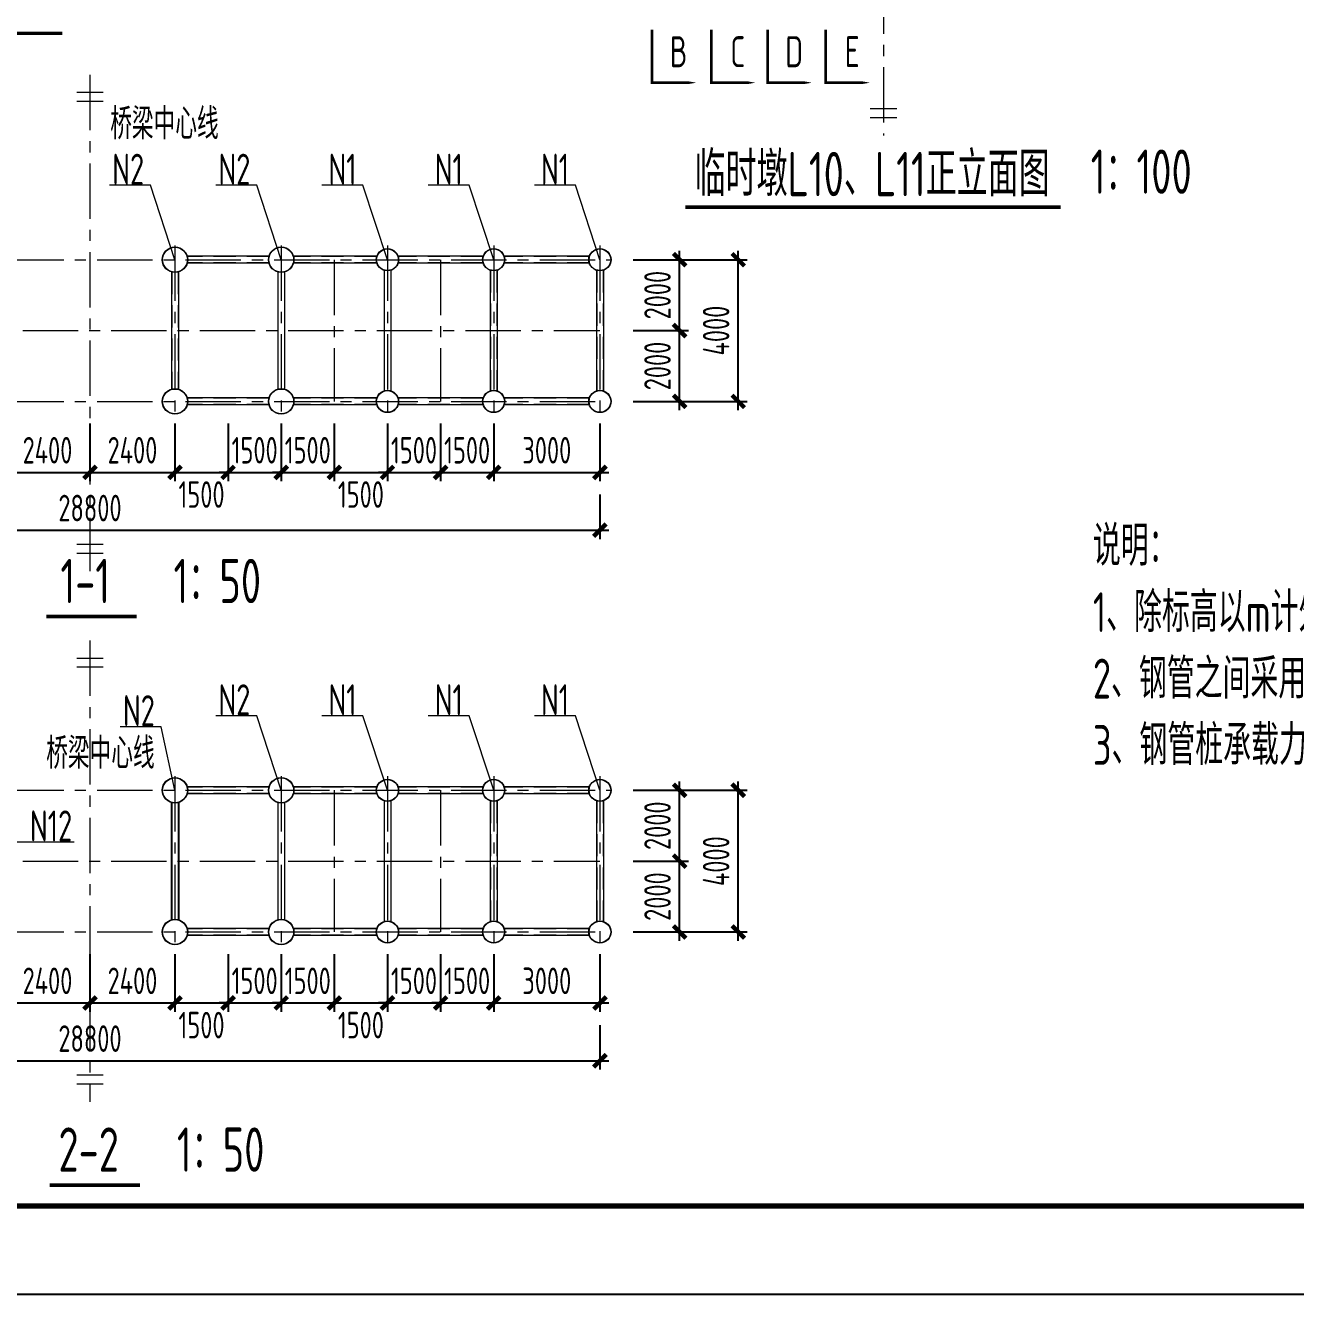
# Model space of a CAD drawing. Extents: x -2876908 to 633791, y -1383861 to 872234.
# Drawn here: x -794498 to -722762, y -1081386 to -1009729 of the extents above; entities that cross this region are included whole.
import ezdxf
from ezdxf.enums import TextEntityAlignment as Align

# ---------------------------------------------------------------- set-up
doc = ezdxf.new("R2010")
doc.units = 0
doc.header["$LTSCALE"] = 5
doc.header["$MEASUREMENT"] = 0
doc.linetypes.add('CENTER', pattern=[2, 1.25, -0.25, 0.25, -0.25])
doc.linetypes.add('DASHED', pattern=[0.75, 0.5, -0.25])
doc.layers.get('0').update_dxf_attribs({"linetype": 'CONTINUOUS', "lineweight": 25})
doc.layers.get('DEFPOINTS').update_dxf_attribs({"color": 35, "linetype": 'CONTINUOUS', "lineweight": 13})
for name, color, linetype, lineweight in [('1粗实线', 1, 'CONTINUOUS', 30), ('3中心线', 6, 'CENTER', 18), ('4虚线', 2, 'DASHED', 18), ('5标注', 3, 'CONTINUOUS', 15), ('6文本', 7, 'CONTINUOUS', 15), ('8轮廓线', 4, 'CONTINUOUS', 15), ('DIM', 3, 'CONTINUOUS', 0), ('HFZT', 5, 'CONTINUOUS', 15), ('THIN', 7, 'CONTINUOUS', 0)]:
    doc.layers.add(name, color=color, linetype=linetype, lineweight=lineweight)
doc.layers.add('M_Dim', color=3, linetype='CONTINUOUS')
doc.layers.add('M_Prof', color=2, linetype='CONTINUOUS')
doc.styles.add('TSSD_Dimension', font='tssdeng.shx', dxfattribs={"width": 0.7, "bigfont": 'hztxt.shx'})
doc.styles.add('TSSD_NORM', font='tssdeng.shx', dxfattribs={"width": 0.7, "bigfont": 'hztxt.shx'})
doc.dimstyles.new('TSSD_100_100', dxfattribs={"dimtxt": 300, "dimasz": 100, "dimexe": 100, "dimexo": 250, "dimgap": 100, "dimtad": 1, "dimdec": 0, "dimzin": 0, "dimdsep": 46, "dimtxsty": 'TSSD_Dimension', "dimblk": 'ARCHTICK', "dimblk1": 'ARCHTICK', "dimblk2": 'ARCHTICK', "dimcen": 0, "dimdle": 100, "dimclrt": 7, "dimadec": 0, "dimazin": 0, "dimtfac": 1, "dimtdec": 0, "dimtix": 1, "dimtmove": 2, "dimatfit": 3, "dimfxl": 1, "dimtolj": 1, "dimtzin": 0, "dimarcsym": 0})

# ---------------------------------------------------------------- blocks, each defined once
blk = doc.blocks.new('施工设计图框')
at = {"color": 7, "linetype": 'Continuous'}
blk.add_lwpolyline([(-395.5, -13.5), (-395.5, 283.5), (24.5, 283.5), (24.5, -13.5), (-395.5, -13.5)], dxfattribs=at)
at = {"layer": '1粗实线', "color": 7, "linetype": 'Continuous', "const_width": 0.6}
blk.add_lwpolyline([(-370.5, -3.5), (-370.5, 273.5), (14.5, 273.5), (14.5, -3.5), (-370.5, -3.5)], dxfattribs=at)
at = {"layer": 'HFZT', "color": 2, "style": 'TSSD_NORM', "width": 0.7}
for tag, height, p in [('比例尺', 2.5, (7.25, 17.5)), ('图号', 2.5, (-20.49, 3.5)), ('日期', 2.5, (7.25, 3.5)), ('图名', 4, (-76.24, 0.75))]:
    blk.add_attdef(tag, text='', height=height, dxfattribs=at).set_placement(p, align=Align.MIDDLE)
blk = doc.blocks.new('_ArchTick')
at = {"color": 0, "linetype": 'ByBlock', "const_width": 0.5}
blk.add_lwpolyline([(-0.71, -0.71), (0.71, 0.71)], dxfattribs=at)
blk = doc.blocks.new('*D1153')
at = {"layer": 'DEFPOINTS', "color": 0, "transparency": 16777216}
for p in [(-795651, -1030958), (-790851, -1030958), (-790851, -1034965)]:
    blk.add_point(p, dxfattribs=at)
at = {"layer": 'DIM', "color": 0, "lineweight": -2, "transparency": 16777216}
for p, q in [((-795651, -1032208), (-795651, -1035465)), ((-790851, -1032208), (-790851, -1035465)), ((-796151, -1034965), (-790351, -1034965))]:
    blk.add_line(p, q, dxfattribs=at)
at = {"layer": 'DIM', "color": 0, "lineweight": -2, "transparency": 16777216, "xscale": 500, "yscale": 500, "zscale": 500, "rotation": 180}
blk.add_blockref('_ArchTick', (-795651, -1034965), dxfattribs=at)
at = {"layer": 'DIM', "color": 0, "lineweight": -2, "transparency": 16777216, "xscale": 500, "yscale": 500, "zscale": 500}
blk.add_blockref('_ArchTick', (-790851, -1034965), dxfattribs=at)
at = {"layer": 'DIM', "color": 7, "transparency": 16777216, "insert": (-793251, -1033715), "char_height": 1500, "attachment_point": 5, "style": 'TSSD_Dimension'}
blk.add_mtext('\\A1;2400', dxfattribs=at)
blk = doc.blocks.new('*D1154')
at = {"layer": 'DEFPOINTS', "color": 0, "transparency": 16777216}
for p in [(-790851, -1030958), (-786051, -1030958), (-786051, -1034965)]:
    blk.add_point(p, dxfattribs=at)
at = {"layer": 'DIM', "color": 0, "lineweight": -2, "transparency": 16777216}
for p, q in [((-790851, -1032208), (-790851, -1035465)), ((-786051, -1032208), (-786051, -1035465)), ((-791351, -1034965), (-785551, -1034965))]:
    blk.add_line(p, q, dxfattribs=at)
at = {"layer": 'DIM', "color": 0, "lineweight": -2, "transparency": 16777216, "xscale": 500, "yscale": 500, "zscale": 500, "rotation": 180}
blk.add_blockref('_ArchTick', (-790851, -1034965), dxfattribs=at)
at = {"layer": 'DIM', "color": 0, "lineweight": -2, "transparency": 16777216, "xscale": 500, "yscale": 500, "zscale": 500}
blk.add_blockref('_ArchTick', (-786051, -1034965), dxfattribs=at)
at = {"layer": 'DIM', "color": 7, "transparency": 16777216, "insert": (-788451, -1033715), "char_height": 1500, "attachment_point": 5, "style": 'TSSD_Dimension'}
blk.add_mtext('\\A1;2400', dxfattribs=at)
blk = doc.blocks.new('*D1157')
at = {"layer": 'DEFPOINTS', "color": 0, "transparency": 16777216}
for p in [(-786051, -1030958), (-783051, -1030958), (-783051, -1034965)]:
    blk.add_point(p, dxfattribs=at)
at = {"layer": 'DIM', "color": 0, "lineweight": -2, "transparency": 16777216}
for p, q in [((-786051, -1032208), (-786051, -1035465)), ((-783051, -1032208), (-783051, -1035465)), ((-786551, -1034965), (-782551, -1034965))]:
    blk.add_line(p, q, dxfattribs=at)
at = {"layer": 'DIM', "color": 0, "lineweight": -2, "transparency": 16777216, "xscale": 500, "yscale": 500, "zscale": 500, "rotation": 180}
blk.add_blockref('_ArchTick', (-786051, -1034965), dxfattribs=at)
at = {"layer": 'DIM', "color": 0, "lineweight": -2, "transparency": 16777216, "xscale": 500, "yscale": 500, "zscale": 500}
blk.add_blockref('_ArchTick', (-783051, -1034965), dxfattribs=at)
at = {"layer": 'DIM', "color": 7, "transparency": 16777216, "insert": (-784551, -1036215), "char_height": 1500, "attachment_point": 5, "style": 'TSSD_Dimension'}
blk.add_mtext('\\A1;1500', dxfattribs=at)
blk = doc.blocks.new('*D1158')
at = {"layer": 'DEFPOINTS', "color": 0, "transparency": 16777216}
for p in [(-783051, -1030958), (-780051, -1030958), (-780051, -1034965)]:
    blk.add_point(p, dxfattribs=at)
at = {"layer": 'DIM', "color": 0, "lineweight": -2, "transparency": 16777216}
for p, q in [((-783051, -1032208), (-783051, -1035465)), ((-780051, -1032208), (-780051, -1035465)), ((-783051, -1034965), (-783551, -1034965)), ((-783051, -1034965), (-780051, -1034965)), ((-780051, -1034965), (-779551, -1034965))]:
    blk.add_line(p, q, dxfattribs=at)
at = {"layer": 'DIM', "color": 0, "lineweight": -2, "transparency": 16777216, "xscale": 500, "yscale": 500, "zscale": 500}
blk.add_blockref('_ArchTick', (-783051, -1034965), dxfattribs=at)
at = {"layer": 'DIM', "color": 0, "lineweight": -2, "transparency": 16777216, "xscale": 500, "yscale": 500, "zscale": 500, "rotation": 180}
blk.add_blockref('_ArchTick', (-780051, -1034965), dxfattribs=at)
at = {"layer": 'DIM', "color": 7, "transparency": 16777216, "insert": (-781551, -1033715), "char_height": 1500, "attachment_point": 5, "style": 'TSSD_Dimension'}
blk.add_mtext('\\A1;1500', dxfattribs=at)
blk = doc.blocks.new('*D1159')
at = {"layer": 'DEFPOINTS', "color": 0, "transparency": 16777216}
for p in [(-780051, -1030958), (-777051, -1030958), (-777051, -1034965)]:
    blk.add_point(p, dxfattribs=at)
at = {"layer": 'DIM', "color": 0, "lineweight": -2, "transparency": 16777216}
for p, q in [((-780051, -1032208), (-780051, -1035465)), ((-777051, -1032208), (-777051, -1035465)), ((-780051, -1034965), (-780551, -1034965)), ((-780051, -1034965), (-777051, -1034965)), ((-777051, -1034965), (-776551, -1034965))]:
    blk.add_line(p, q, dxfattribs=at)
at = {"layer": 'DIM', "color": 0, "lineweight": -2, "transparency": 16777216, "xscale": 500, "yscale": 500, "zscale": 500}
blk.add_blockref('_ArchTick', (-780051, -1034965), dxfattribs=at)
at = {"layer": 'DIM', "color": 0, "lineweight": -2, "transparency": 16777216, "xscale": 500, "yscale": 500, "zscale": 500, "rotation": 180}
blk.add_blockref('_ArchTick', (-777051, -1034965), dxfattribs=at)
at = {"layer": 'DIM', "color": 7, "transparency": 16777216, "insert": (-778551, -1033715), "char_height": 1500, "attachment_point": 5, "style": 'TSSD_Dimension'}
blk.add_mtext('\\A1;1500', dxfattribs=at)
blk = doc.blocks.new('*D1160')
at = {"layer": 'DEFPOINTS', "color": 0, "transparency": 16777216}
for p in [(-777051, -1030958), (-774051, -1030958), (-774051, -1034965)]:
    blk.add_point(p, dxfattribs=at)
at = {"layer": 'DIM', "color": 0, "lineweight": -2, "transparency": 16777216}
for p, q in [((-777051, -1032208), (-777051, -1035465)), ((-774051, -1032208), (-774051, -1035465)), ((-777551, -1034965), (-773551, -1034965))]:
    blk.add_line(p, q, dxfattribs=at)
at = {"layer": 'DIM', "color": 0, "lineweight": -2, "transparency": 16777216, "xscale": 500, "yscale": 500, "zscale": 500, "rotation": 180}
blk.add_blockref('_ArchTick', (-777051, -1034965), dxfattribs=at)
at = {"layer": 'DIM', "color": 0, "lineweight": -2, "transparency": 16777216, "xscale": 500, "yscale": 500, "zscale": 500}
blk.add_blockref('_ArchTick', (-774051, -1034965), dxfattribs=at)
at = {"layer": 'DIM', "color": 7, "transparency": 16777216, "insert": (-775551, -1036215), "char_height": 1500, "attachment_point": 5, "style": 'TSSD_Dimension'}
blk.add_mtext('\\A1;1500', dxfattribs=at)
blk = doc.blocks.new('*D1161')
at = {"layer": 'DEFPOINTS', "color": 0, "transparency": 16777216}
for p in [(-774051, -1030958), (-771051, -1030958), (-771051, -1034965)]:
    blk.add_point(p, dxfattribs=at)
at = {"layer": 'DIM', "color": 0, "lineweight": -2, "transparency": 16777216}
for p, q in [((-774051, -1032208), (-774051, -1035465)), ((-771051, -1032208), (-771051, -1035465)), ((-774051, -1034965), (-774551, -1034965)), ((-774051, -1034965), (-771051, -1034965)), ((-771051, -1034965), (-770551, -1034965))]:
    blk.add_line(p, q, dxfattribs=at)
at = {"layer": 'DIM', "color": 0, "lineweight": -2, "transparency": 16777216, "xscale": 500, "yscale": 500, "zscale": 500}
blk.add_blockref('_ArchTick', (-774051, -1034965), dxfattribs=at)
at = {"layer": 'DIM', "color": 0, "lineweight": -2, "transparency": 16777216, "xscale": 500, "yscale": 500, "zscale": 500, "rotation": 180}
blk.add_blockref('_ArchTick', (-771051, -1034965), dxfattribs=at)
at = {"layer": 'DIM', "color": 7, "transparency": 16777216, "insert": (-772551, -1033715), "char_height": 1500, "attachment_point": 5, "style": 'TSSD_Dimension'}
blk.add_mtext('\\A1;1500', dxfattribs=at)
blk = doc.blocks.new('*D1162')
at = {"layer": 'DEFPOINTS', "color": 0, "transparency": 16777216}
for p in [(-771051, -1030958), (-768051, -1030958), (-768051, -1034965)]:
    blk.add_point(p, dxfattribs=at)
at = {"layer": 'DIM', "color": 0, "lineweight": -2, "transparency": 16777216}
for p, q in [((-771051, -1032208), (-771051, -1035465)), ((-768051, -1032208), (-768051, -1035465)), ((-771051, -1034965), (-771551, -1034965)), ((-771051, -1034965), (-768051, -1034965)), ((-768051, -1034965), (-767551, -1034965))]:
    blk.add_line(p, q, dxfattribs=at)
at = {"layer": 'DIM', "color": 0, "lineweight": -2, "transparency": 16777216, "xscale": 500, "yscale": 500, "zscale": 500}
blk.add_blockref('_ArchTick', (-771051, -1034965), dxfattribs=at)
at = {"layer": 'DIM', "color": 0, "lineweight": -2, "transparency": 16777216, "xscale": 500, "yscale": 500, "zscale": 500, "rotation": 180}
blk.add_blockref('_ArchTick', (-768051, -1034965), dxfattribs=at)
at = {"layer": 'DIM', "color": 7, "transparency": 16777216, "insert": (-769551, -1033715), "char_height": 1500, "attachment_point": 5, "style": 'TSSD_Dimension'}
blk.add_mtext('\\A1;1500', dxfattribs=at)
blk = doc.blocks.new('*D1164')
at = {"layer": 'DEFPOINTS', "color": 0, "transparency": 16777216}
for p in [(-761421, -1026958), (-757549, -1026958), (-761421, -1030958)]:
    blk.add_point(p, dxfattribs=at)
at = {"layer": 'DIM', "color": 0, "lineweight": -2, "transparency": 16777216}
for p, q in [((-757549, -1031458), (-757549, -1026458)), ((-760171, -1026958), (-757049, -1026958)), ((-760171, -1030958), (-757049, -1030958))]:
    blk.add_line(p, q, dxfattribs=at)
at = {"layer": 'DIM', "color": 0, "lineweight": -2, "transparency": 16777216, "xscale": 500, "yscale": 500, "zscale": 500}
for p, rotation in [((-757549, -1026958), 90), ((-757549, -1030958), 270)]:
    blk.add_blockref('_ArchTick', p, dxfattribs=dict(at, rotation=rotation))
at = {"layer": 'DIM', "color": 7, "transparency": 16777216, "insert": (-758799, -1028958), "char_height": 1500, "attachment_point": 5, "rotation": 90, "style": 'TSSD_Dimension'}
blk.add_mtext('\\A1;2000', dxfattribs=at)
blk = doc.blocks.new('*D1165')
at = {"layer": 'DEFPOINTS', "color": 0, "transparency": 16777216}
for p in [(-761421, -1022958), (-757549, -1022958), (-761421, -1026958)]:
    blk.add_point(p, dxfattribs=at)
at = {"layer": 'DIM', "color": 0, "lineweight": -2, "transparency": 16777216}
for p, q in [((-760171, -1022958), (-757049, -1022958)), ((-757549, -1027458), (-757549, -1022458)), ((-760171, -1026958), (-757049, -1026958))]:
    blk.add_line(p, q, dxfattribs=at)
at = {"layer": 'DIM', "color": 0, "lineweight": -2, "transparency": 16777216, "xscale": 500, "yscale": 500, "zscale": 500}
for p, rotation in [((-757549, -1022958), 90), ((-757549, -1026958), 270)]:
    blk.add_blockref('_ArchTick', p, dxfattribs=dict(at, rotation=rotation))
at = {"layer": 'DIM', "color": 7, "transparency": 16777216, "insert": (-758799, -1024958), "char_height": 1500, "attachment_point": 5, "rotation": 90, "style": 'TSSD_Dimension'}
blk.add_mtext('\\A1;2000', dxfattribs=at)
blk = doc.blocks.new('*D1166')
at = {"layer": 'DEFPOINTS', "color": 0, "transparency": 16777216}
for p in [(-761421, -1022958), (-754239, -1022958), (-761421, -1030958)]:
    blk.add_point(p, dxfattribs=at)
at = {"layer": 'DIM', "color": 0, "lineweight": -2, "transparency": 16777216}
for p, q in [((-760171, -1022958), (-753739, -1022958)), ((-754239, -1031458), (-754239, -1022458)), ((-760171, -1030958), (-753739, -1030958))]:
    blk.add_line(p, q, dxfattribs=at)
at = {"layer": 'DIM', "color": 0, "lineweight": -2, "transparency": 16777216, "xscale": 500, "yscale": 500, "zscale": 500}
for p, rotation in [((-754239, -1022958), 90), ((-754239, -1030958), 270)]:
    blk.add_blockref('_ArchTick', p, dxfattribs=dict(at, rotation=rotation))
at = {"layer": 'DIM', "color": 7, "transparency": 16777216, "insert": (-755489, -1026958), "char_height": 1500, "attachment_point": 5, "rotation": 90, "style": 'TSSD_Dimension'}
blk.add_mtext('\\A1;4000', dxfattribs=at)
blk = doc.blocks.new('*D1191')
at = {"layer": 'DEFPOINTS', "color": 0, "transparency": 16777216}
for p in [(-768051, -1030958), (-762051, -1030958), (-762051, -1034965)]:
    blk.add_point(p, dxfattribs=at)
at = {"layer": 'DIM', "color": 0, "lineweight": -2, "transparency": 16777216}
for p, q in [((-768051, -1032208), (-768051, -1035465)), ((-762051, -1032208), (-762051, -1035465)), ((-768551, -1034965), (-761551, -1034965))]:
    blk.add_line(p, q, dxfattribs=at)
at = {"layer": 'DIM', "color": 0, "lineweight": -2, "transparency": 16777216, "xscale": 500, "yscale": 500, "zscale": 500, "rotation": 180}
blk.add_blockref('_ArchTick', (-768051, -1034965), dxfattribs=at)
at = {"layer": 'DIM', "color": 0, "lineweight": -2, "transparency": 16777216, "xscale": 500, "yscale": 500, "zscale": 500}
blk.add_blockref('_ArchTick', (-762051, -1034965), dxfattribs=at)
at = {"layer": 'DIM', "color": 7, "transparency": 16777216, "insert": (-765051, -1033715), "char_height": 1500, "attachment_point": 5, "style": 'TSSD_Dimension'}
blk.add_mtext('\\A1;3000', dxfattribs=at)
blk = doc.blocks.new('*D1193')
at = {"layer": 'DEFPOINTS', "color": 0, "transparency": 16777216}
for p in [(-819651, -1034965), (-762051, -1034965), (-762051, -1038228)]:
    blk.add_point(p, dxfattribs=at)
at = {"layer": 'DIM', "color": 0, "lineweight": -2, "transparency": 16777216}
for p, q in [((-819651, -1036215), (-819651, -1038728)), ((-762051, -1036215), (-762051, -1038728)), ((-820151, -1038228), (-761551, -1038228))]:
    blk.add_line(p, q, dxfattribs=at)
at = {"layer": 'DIM', "color": 0, "lineweight": -2, "transparency": 16777216, "xscale": 500, "yscale": 500, "zscale": 500, "rotation": 180}
blk.add_blockref('_ArchTick', (-819651, -1038228), dxfattribs=at)
at = {"layer": 'DIM', "color": 0, "lineweight": -2, "transparency": 16777216, "xscale": 500, "yscale": 500, "zscale": 500}
blk.add_blockref('_ArchTick', (-762051, -1038228), dxfattribs=at)
at = {"layer": 'DIM', "color": 7, "transparency": 16777216, "insert": (-790851, -1036978), "char_height": 1500, "attachment_point": 5, "style": 'TSSD_Dimension'}
blk.add_mtext('\\A1;28800', dxfattribs=at)
blk = doc.blocks.new('*D1197')
at = {"layer": 'DEFPOINTS', "color": 0, "transparency": 16777216}
for p in [(-790851, -1060914), (-786051, -1060914), (-786051, -1064921)]:
    blk.add_point(p, dxfattribs=at)
at = {"layer": 'DIM', "color": 0, "lineweight": -2, "transparency": 16777216}
for p, q in [((-790851, -1062164), (-790851, -1065421)), ((-786051, -1062164), (-786051, -1065421)), ((-791351, -1064921), (-785551, -1064921))]:
    blk.add_line(p, q, dxfattribs=at)
at = {"layer": 'DIM', "color": 0, "lineweight": -2, "transparency": 16777216, "xscale": 500, "yscale": 500, "zscale": 500, "rotation": 180}
blk.add_blockref('_ArchTick', (-790851, -1064921), dxfattribs=at)
at = {"layer": 'DIM', "color": 0, "lineweight": -2, "transparency": 16777216, "xscale": 500, "yscale": 500, "zscale": 500}
blk.add_blockref('_ArchTick', (-786051, -1064921), dxfattribs=at)
at = {"layer": 'DIM', "color": 7, "transparency": 16777216, "insert": (-788451, -1063671), "char_height": 1500, "attachment_point": 5, "style": 'TSSD_Dimension'}
blk.add_mtext('\\A1;2400', dxfattribs=at)
blk = doc.blocks.new('*D1200')
at = {"layer": 'DEFPOINTS', "color": 0, "transparency": 16777216}
for p in [(-786051, -1060914), (-783051, -1060914), (-783051, -1064921)]:
    blk.add_point(p, dxfattribs=at)
at = {"layer": 'DIM', "color": 0, "lineweight": -2, "transparency": 16777216}
for p, q in [((-786051, -1062164), (-786051, -1065421)), ((-783051, -1062164), (-783051, -1065421)), ((-786551, -1064921), (-782551, -1064921))]:
    blk.add_line(p, q, dxfattribs=at)
at = {"layer": 'DIM', "color": 0, "lineweight": -2, "transparency": 16777216, "xscale": 500, "yscale": 500, "zscale": 500, "rotation": 180}
blk.add_blockref('_ArchTick', (-786051, -1064921), dxfattribs=at)
at = {"layer": 'DIM', "color": 0, "lineweight": -2, "transparency": 16777216, "xscale": 500, "yscale": 500, "zscale": 500}
blk.add_blockref('_ArchTick', (-783051, -1064921), dxfattribs=at)
at = {"layer": 'DIM', "color": 7, "transparency": 16777216, "insert": (-784551, -1066171), "char_height": 1500, "attachment_point": 5, "style": 'TSSD_Dimension'}
blk.add_mtext('\\A1;1500', dxfattribs=at)
blk = doc.blocks.new('*D1201')
at = {"layer": 'DEFPOINTS', "color": 0, "transparency": 16777216}
for p in [(-783051, -1060914), (-780051, -1060914), (-780051, -1064921)]:
    blk.add_point(p, dxfattribs=at)
at = {"layer": 'DIM', "color": 0, "lineweight": -2, "transparency": 16777216}
for p, q in [((-783051, -1062164), (-783051, -1065421)), ((-780051, -1062164), (-780051, -1065421)), ((-783051, -1064921), (-783551, -1064921)), ((-783051, -1064921), (-780051, -1064921)), ((-780051, -1064921), (-779551, -1064921))]:
    blk.add_line(p, q, dxfattribs=at)
at = {"layer": 'DIM', "color": 0, "lineweight": -2, "transparency": 16777216, "xscale": 500, "yscale": 500, "zscale": 500}
blk.add_blockref('_ArchTick', (-783051, -1064921), dxfattribs=at)
at = {"layer": 'DIM', "color": 0, "lineweight": -2, "transparency": 16777216, "xscale": 500, "yscale": 500, "zscale": 500, "rotation": 180}
blk.add_blockref('_ArchTick', (-780051, -1064921), dxfattribs=at)
at = {"layer": 'DIM', "color": 7, "transparency": 16777216, "insert": (-781551, -1063671), "char_height": 1500, "attachment_point": 5, "style": 'TSSD_Dimension'}
blk.add_mtext('\\A1;1500', dxfattribs=at)
blk = doc.blocks.new('*D1202')
at = {"layer": 'DEFPOINTS', "color": 0, "transparency": 16777216}
for p in [(-780051, -1060914), (-777051, -1060914), (-777051, -1064921)]:
    blk.add_point(p, dxfattribs=at)
at = {"layer": 'DIM', "color": 0, "lineweight": -2, "transparency": 16777216}
for p, q in [((-780051, -1062164), (-780051, -1065421)), ((-777051, -1062164), (-777051, -1065421)), ((-780051, -1064921), (-780551, -1064921)), ((-780051, -1064921), (-777051, -1064921)), ((-777051, -1064921), (-776551, -1064921))]:
    blk.add_line(p, q, dxfattribs=at)
at = {"layer": 'DIM', "color": 0, "lineweight": -2, "transparency": 16777216, "xscale": 500, "yscale": 500, "zscale": 500}
blk.add_blockref('_ArchTick', (-780051, -1064921), dxfattribs=at)
at = {"layer": 'DIM', "color": 0, "lineweight": -2, "transparency": 16777216, "xscale": 500, "yscale": 500, "zscale": 500, "rotation": 180}
blk.add_blockref('_ArchTick', (-777051, -1064921), dxfattribs=at)
at = {"layer": 'DIM', "color": 7, "transparency": 16777216, "insert": (-778551, -1063671), "char_height": 1500, "attachment_point": 5, "style": 'TSSD_Dimension'}
blk.add_mtext('\\A1;1500', dxfattribs=at)
blk = doc.blocks.new('*D1203')
at = {"layer": 'DEFPOINTS', "color": 0, "transparency": 16777216}
for p in [(-777051, -1060914), (-774051, -1060914), (-774051, -1064921)]:
    blk.add_point(p, dxfattribs=at)
at = {"layer": 'DIM', "color": 0, "lineweight": -2, "transparency": 16777216}
for p, q in [((-777051, -1062164), (-777051, -1065421)), ((-774051, -1062164), (-774051, -1065421)), ((-777551, -1064921), (-773551, -1064921))]:
    blk.add_line(p, q, dxfattribs=at)
at = {"layer": 'DIM', "color": 0, "lineweight": -2, "transparency": 16777216, "xscale": 500, "yscale": 500, "zscale": 500, "rotation": 180}
blk.add_blockref('_ArchTick', (-777051, -1064921), dxfattribs=at)
at = {"layer": 'DIM', "color": 0, "lineweight": -2, "transparency": 16777216, "xscale": 500, "yscale": 500, "zscale": 500}
blk.add_blockref('_ArchTick', (-774051, -1064921), dxfattribs=at)
at = {"layer": 'DIM', "color": 7, "transparency": 16777216, "insert": (-775551, -1066171), "char_height": 1500, "attachment_point": 5, "style": 'TSSD_Dimension'}
blk.add_mtext('\\A1;1500', dxfattribs=at)
blk = doc.blocks.new('*D1204')
at = {"layer": 'DEFPOINTS', "color": 0, "transparency": 16777216}
for p in [(-774051, -1060914), (-771051, -1060914), (-771051, -1064921)]:
    blk.add_point(p, dxfattribs=at)
at = {"layer": 'DIM', "color": 0, "lineweight": -2, "transparency": 16777216}
for p, q in [((-774051, -1062164), (-774051, -1065421)), ((-771051, -1062164), (-771051, -1065421)), ((-774051, -1064921), (-774551, -1064921)), ((-774051, -1064921), (-771051, -1064921)), ((-771051, -1064921), (-770551, -1064921))]:
    blk.add_line(p, q, dxfattribs=at)
at = {"layer": 'DIM', "color": 0, "lineweight": -2, "transparency": 16777216, "xscale": 500, "yscale": 500, "zscale": 500}
blk.add_blockref('_ArchTick', (-774051, -1064921), dxfattribs=at)
at = {"layer": 'DIM', "color": 0, "lineweight": -2, "transparency": 16777216, "xscale": 500, "yscale": 500, "zscale": 500, "rotation": 180}
blk.add_blockref('_ArchTick', (-771051, -1064921), dxfattribs=at)
at = {"layer": 'DIM', "color": 7, "transparency": 16777216, "insert": (-772551, -1063671), "char_height": 1500, "attachment_point": 5, "style": 'TSSD_Dimension'}
blk.add_mtext('\\A1;1500', dxfattribs=at)
blk = doc.blocks.new('*D1205')
at = {"layer": 'DEFPOINTS', "color": 0, "transparency": 16777216}
for p in [(-771051, -1060914), (-768051, -1060914), (-768051, -1064921)]:
    blk.add_point(p, dxfattribs=at)
at = {"layer": 'DIM', "color": 0, "lineweight": -2, "transparency": 16777216}
for p, q in [((-771051, -1062164), (-771051, -1065421)), ((-768051, -1062164), (-768051, -1065421)), ((-771051, -1064921), (-771551, -1064921)), ((-771051, -1064921), (-768051, -1064921)), ((-768051, -1064921), (-767551, -1064921))]:
    blk.add_line(p, q, dxfattribs=at)
at = {"layer": 'DIM', "color": 0, "lineweight": -2, "transparency": 16777216, "xscale": 500, "yscale": 500, "zscale": 500}
blk.add_blockref('_ArchTick', (-771051, -1064921), dxfattribs=at)
at = {"layer": 'DIM', "color": 0, "lineweight": -2, "transparency": 16777216, "xscale": 500, "yscale": 500, "zscale": 500, "rotation": 180}
blk.add_blockref('_ArchTick', (-768051, -1064921), dxfattribs=at)
at = {"layer": 'DIM', "color": 7, "transparency": 16777216, "insert": (-769551, -1063671), "char_height": 1500, "attachment_point": 5, "style": 'TSSD_Dimension'}
blk.add_mtext('\\A1;1500', dxfattribs=at)
blk = doc.blocks.new('*D1207')
at = {"layer": 'DEFPOINTS', "color": 0, "transparency": 16777216}
for p in [(-761421, -1056914), (-757549, -1056914), (-761421, -1060914)]:
    blk.add_point(p, dxfattribs=at)
at = {"layer": 'DIM', "color": 0, "lineweight": -2, "transparency": 16777216}
for p, q in [((-757549, -1061414), (-757549, -1056414)), ((-760171, -1056914), (-757049, -1056914)), ((-760171, -1060914), (-757049, -1060914))]:
    blk.add_line(p, q, dxfattribs=at)
at = {"layer": 'DIM', "color": 0, "lineweight": -2, "transparency": 16777216, "xscale": 500, "yscale": 500, "zscale": 500}
for p, rotation in [((-757549, -1056914), 90), ((-757549, -1060914), 270)]:
    blk.add_blockref('_ArchTick', p, dxfattribs=dict(at, rotation=rotation))
at = {"layer": 'DIM', "color": 7, "transparency": 16777216, "insert": (-758799, -1058914), "char_height": 1500, "attachment_point": 5, "rotation": 90, "style": 'TSSD_Dimension'}
blk.add_mtext('\\A1;2000', dxfattribs=at)
blk = doc.blocks.new('*D1208')
at = {"layer": 'DEFPOINTS', "color": 0, "transparency": 16777216}
for p in [(-761421, -1052914), (-757549, -1052914), (-761421, -1056914)]:
    blk.add_point(p, dxfattribs=at)
at = {"layer": 'DIM', "color": 0, "lineweight": -2, "transparency": 16777216}
for p, q in [((-760171, -1052914), (-757049, -1052914)), ((-757549, -1057414), (-757549, -1052414)), ((-760171, -1056914), (-757049, -1056914))]:
    blk.add_line(p, q, dxfattribs=at)
at = {"layer": 'DIM', "color": 0, "lineweight": -2, "transparency": 16777216, "xscale": 500, "yscale": 500, "zscale": 500}
for p, rotation in [((-757549, -1052914), 90), ((-757549, -1056914), 270)]:
    blk.add_blockref('_ArchTick', p, dxfattribs=dict(at, rotation=rotation))
at = {"layer": 'DIM', "color": 7, "transparency": 16777216, "insert": (-758799, -1054914), "char_height": 1500, "attachment_point": 5, "rotation": 90, "style": 'TSSD_Dimension'}
blk.add_mtext('\\A1;2000', dxfattribs=at)
blk = doc.blocks.new('*D1209')
at = {"layer": 'DEFPOINTS', "color": 0, "transparency": 16777216}
for p in [(-761421, -1052914), (-754239, -1052914), (-761421, -1060914)]:
    blk.add_point(p, dxfattribs=at)
at = {"layer": 'DIM', "color": 0, "lineweight": -2, "transparency": 16777216}
for p, q in [((-760171, -1052914), (-753739, -1052914)), ((-754239, -1061414), (-754239, -1052414)), ((-760171, -1060914), (-753739, -1060914))]:
    blk.add_line(p, q, dxfattribs=at)
at = {"layer": 'DIM', "color": 0, "lineweight": -2, "transparency": 16777216, "xscale": 500, "yscale": 500, "zscale": 500}
for p, rotation in [((-754239, -1052914), 90), ((-754239, -1060914), 270)]:
    blk.add_blockref('_ArchTick', p, dxfattribs=dict(at, rotation=rotation))
at = {"layer": 'DIM', "color": 7, "transparency": 16777216, "insert": (-755489, -1056914), "char_height": 1500, "attachment_point": 5, "rotation": 90, "style": 'TSSD_Dimension'}
blk.add_mtext('\\A1;4000', dxfattribs=at)
blk = doc.blocks.new('*D1211')
at = {"layer": 'DEFPOINTS', "color": 0, "transparency": 16777216}
for p in [(-768051, -1060914), (-762051, -1060914), (-762051, -1064921)]:
    blk.add_point(p, dxfattribs=at)
at = {"layer": 'DIM', "color": 0, "lineweight": -2, "transparency": 16777216}
for p, q in [((-768051, -1062164), (-768051, -1065421)), ((-762051, -1062164), (-762051, -1065421)), ((-768551, -1064921), (-761551, -1064921))]:
    blk.add_line(p, q, dxfattribs=at)
at = {"layer": 'DIM', "color": 0, "lineweight": -2, "transparency": 16777216, "xscale": 500, "yscale": 500, "zscale": 500, "rotation": 180}
blk.add_blockref('_ArchTick', (-768051, -1064921), dxfattribs=at)
at = {"layer": 'DIM', "color": 0, "lineweight": -2, "transparency": 16777216, "xscale": 500, "yscale": 500, "zscale": 500}
blk.add_blockref('_ArchTick', (-762051, -1064921), dxfattribs=at)
at = {"layer": 'DIM', "color": 7, "transparency": 16777216, "insert": (-765051, -1063671), "char_height": 1500, "attachment_point": 5, "style": 'TSSD_Dimension'}
blk.add_mtext('\\A1;3000', dxfattribs=at)
blk = doc.blocks.new('*D1194')
at = {"layer": 'DEFPOINTS', "color": 0, "transparency": 16777216}
for p in [(-819651, -1064921), (-762051, -1064921), (-762051, -1068184)]:
    blk.add_point(p, dxfattribs=at)
at = {"layer": 'DIM', "color": 0, "lineweight": -2, "transparency": 16777216}
for p, q in [((-819651, -1066171), (-819651, -1068684)), ((-762051, -1066171), (-762051, -1068684)), ((-820151, -1068184), (-761551, -1068184))]:
    blk.add_line(p, q, dxfattribs=at)
at = {"layer": 'DIM', "color": 0, "lineweight": -2, "transparency": 16777216, "xscale": 500, "yscale": 500, "zscale": 500, "rotation": 180}
blk.add_blockref('_ArchTick', (-819651, -1068184), dxfattribs=at)
at = {"layer": 'DIM', "color": 0, "lineweight": -2, "transparency": 16777216, "xscale": 500, "yscale": 500, "zscale": 500}
blk.add_blockref('_ArchTick', (-762051, -1068184), dxfattribs=at)
at = {"layer": 'DIM', "color": 7, "transparency": 16777216, "insert": (-790851, -1066934), "char_height": 1500, "attachment_point": 5, "style": 'TSSD_Dimension'}
blk.add_mtext('\\A1;28800', dxfattribs=at)
blk = doc.blocks.new('*D1214')
at = {"layer": 'DEFPOINTS', "color": 0, "transparency": 16777216}
for p in [(-795651, -1060914), (-790851, -1060914), (-790851, -1064921)]:
    blk.add_point(p, dxfattribs=at)
at = {"layer": 'DIM', "color": 0, "lineweight": -2, "transparency": 16777216}
for p, q in [((-795651, -1062164), (-795651, -1065421)), ((-790851, -1062164), (-790851, -1065421)), ((-796151, -1064921), (-790351, -1064921))]:
    blk.add_line(p, q, dxfattribs=at)
at = {"layer": 'DIM', "color": 0, "lineweight": -2, "transparency": 16777216, "xscale": 500, "yscale": 500, "zscale": 500, "rotation": 180}
blk.add_blockref('_ArchTick', (-795651, -1064921), dxfattribs=at)
at = {"layer": 'DIM', "color": 0, "lineweight": -2, "transparency": 16777216, "xscale": 500, "yscale": 500, "zscale": 500}
blk.add_blockref('_ArchTick', (-790851, -1064921), dxfattribs=at)
at = {"layer": 'DIM', "color": 7, "transparency": 16777216, "insert": (-793251, -1063671), "char_height": 1500, "attachment_point": 5, "style": 'TSSD_Dimension'}
blk.add_mtext('\\A1;2400', dxfattribs=at)

msp = doc.modelspace()

# ---------------------------------------------------------------- linework, layer by layer
at = {"layer": '3中心线', "ltscale": 500}
for p, q in [((-746034.729, -942082.938), (-746034.729, -1015945.635)), ((-790851.323, -1012521.927), (-790851.323, -1040545.244)), ((-786051.33, -1022157.685), (-786051.33, -1031757.685)), ((-780051.33, -1022157.685), (-780051.33, -1031757.685)), ((-774051.33, -1022157.685), (-774051.33, -1031757.685)), ((-768051.33, -1022157.685), (-768051.33, -1031757.685)), ((-762051.33, -1022157.685), (-762051.33, -1031757.685)), ((-820451.317, -1022957.685), (-761421.33, -1022957.685)), ((-777051.33, -1022957.685), (-777051.33, -1030957.685)), ((-771051.33, -1022957.685), (-771051.33, -1030957.685)), ((-819651.317, -1026957.685), (-762051.33, -1026957.685)), ((-820451.317, -1030957.685), (-762051.33, -1030957.685)), ((-790851.323, -1044463.741), (-790851.323, -1070501.103)), ((-786051.33, -1052113.545), (-786051.33, -1061713.545)), ((-780051.33, -1052113.545), (-780051.33, -1061713.545)), ((-774051.33, -1052113.545), (-774051.33, -1061713.545)), ((-768051.33, -1052113.545), (-768051.33, -1061713.545)), ((-762051.33, -1052113.545), (-762051.33, -1061713.545)), ((-820451.317, -1052913.545), (-761421.33, -1052913.545)), ((-777051.33, -1052913.545), (-777051.33, -1060913.545)), ((-771051.33, -1052913.545), (-771051.33, -1060913.545)), ((-819651.317, -1056913.545), (-762051.33, -1056913.545)), ((-820451.317, -1060913.545), (-762051.33, -1060913.545))]:
    msp.add_line(p, q, dxfattribs=at)
at = {"layer": '4虚线', "ltscale": 500}
for p, q in [((-780747.947, -1022775.685), (-785354.712, -1022775.685)), ((-774654.468, -1022775.685), (-779354.712, -1022775.685)), ((-768654.468, -1022775.685), (-773448.191, -1022775.685)), ((-762654.468, -1022775.685), (-767448.191, -1022775.685)), ((-786233.33, -1023654.303), (-786233.33, -1030261.068)), ((-785869.33, -1023654.303), (-785869.33, -1030261.068)), ((-780747.947, -1023139.685), (-785354.712, -1023139.685)), ((-780233.33, -1023654.303), (-780233.33, -1030261.068)), ((-779869.33, -1023654.303), (-779869.33, -1030261.068)), ((-774654.468, -1023139.685), (-779354.712, -1023139.685)), ((-774233.33, -1023560.824), (-774233.33, -1030354.547)), ((-773869.33, -1023560.824), (-773869.33, -1030354.547)), ((-768654.468, -1023139.685), (-773448.191, -1023139.685)), ((-768233.33, -1023560.824), (-768233.33, -1030354.547)), ((-767869.33, -1023560.824), (-767869.33, -1030354.547)), ((-762654.468, -1023139.685), (-767448.191, -1023139.685)), ((-762233.33, -1023560.824), (-762233.33, -1030354.547)), ((-761869.33, -1023560.824), (-761869.33, -1030354.547)), ((-780747.947, -1030775.685), (-785354.712, -1030775.685)), ((-774654.468, -1030775.685), (-779354.712, -1030775.685)), ((-768654.468, -1030775.685), (-773448.191, -1030775.685)), ((-762654.468, -1030775.685), (-767448.191, -1030775.685)), ((-780747.947, -1031139.685), (-785354.712, -1031139.685)), ((-774654.468, -1031139.685), (-779354.712, -1031139.685)), ((-768654.468, -1031139.685), (-773448.191, -1031139.685)), ((-762654.468, -1031139.685), (-767448.191, -1031139.685)), ((-780747.947, -1052731.545), (-785354.712, -1052731.545)), ((-774654.468, -1052731.545), (-779354.712, -1052731.545)), ((-768654.468, -1052731.545), (-773448.191, -1052731.545)), ((-762654.468, -1052731.545), (-767448.191, -1052731.545)), ((-786242.33, -1053607.749), (-786242.33, -1060219.341)), ((-785860.33, -1053607.749), (-785860.33, -1060219.341)), ((-780747.947, -1053095.545), (-785354.712, -1053095.545)), ((-780233.33, -1053610.163), (-780233.33, -1060216.927)), ((-779869.33, -1053610.163), (-779869.33, -1060216.927)), ((-774654.468, -1053095.545), (-779354.712, -1053095.545)), ((-774233.33, -1053516.683), (-774233.33, -1060310.407)), ((-773869.33, -1053516.683), (-773869.33, -1060310.407)), ((-768654.468, -1053095.545), (-773448.191, -1053095.545)), ((-768233.33, -1053516.683), (-768233.33, -1060310.407)), ((-767869.33, -1053516.683), (-767869.33, -1060310.407)), ((-762654.468, -1053095.545), (-767448.191, -1053095.545)), ((-762233.33, -1053516.683), (-762233.33, -1060310.407)), ((-761869.33, -1053516.683), (-761869.33, -1060310.407)), ((-780747.947, -1060731.545), (-785354.712, -1060731.545)), ((-774654.468, -1060731.545), (-779354.712, -1060731.545)), ((-768654.468, -1060731.545), (-773448.191, -1060731.545)), ((-762654.468, -1060731.545), (-767448.191, -1060731.545)), ((-780747.947, -1061095.545), (-785354.712, -1061095.545)), ((-774654.468, -1061095.545), (-779354.712, -1061095.545)), ((-768654.468, -1061095.545), (-773448.191, -1061095.545)), ((-762654.468, -1061095.545), (-767448.191, -1061095.545))]:
    msp.add_line(p, q, dxfattribs=at)
at = {"layer": '5标注'}
msp.add_line((-791747.363, -1055834.617), (-795651.317, -1055834.617), dxfattribs=at)
at = {"layer": '5标注', "flags": 128}
for points in [[(-759108.412, -1009963.236, 150, 150, 0), (-759108.412, -1012963.236, 150, 150, 0), (-757608.412, -1012963.236, 350, 0, 0), (-756608.412, -1012963.236, 0, 0, 0)], [(-755767.681, -1009963.236, 150, 150, 0), (-755767.681, -1012963.236, 150, 150, 0), (-754267.681, -1012963.236, 350, 0, 0), (-753267.681, -1012963.236, 0, 0, 0)], [(-752579.612, -1009963.236, 150, 150, 0), (-752579.612, -1012963.236, 150, 150, 0), (-751079.612, -1012963.236, 350, 0, 0), (-750079.612, -1012963.236, 0, 0, 0)], [(-749301.273, -1009963.236, 150, 150, 0), (-749301.273, -1012963.236, 150, 150, 0), (-747801.273, -1012963.236, 350, 0, 0), (-746801.273, -1012963.236, 0, 0, 0)]]:
    msp.add_lwpolyline(points, format="xyseb", dxfattribs=at)
at = {"layer": '5标注'}
for points in [[(-786051.33, -1022957.685), (-787436.354, -1018756.946), (-789749.001, -1018756.946)], [(-780051.33, -1022957.685), (-781436.354, -1018756.946), (-783749.001, -1018756.946)], [(-774051.33, -1022957.685), (-775436.354, -1018756.946), (-777749.001, -1018756.946)], [(-768051.33, -1022957.685), (-769436.354, -1018756.946), (-771749.001, -1018756.946)], [(-762051.33, -1022957.685), (-763436.354, -1018756.946), (-765749.001, -1018756.946)], [(-780051.33, -1052913.545), (-781436.354, -1048712.805), (-783749.001, -1048712.805)], [(-774051.33, -1052913.545), (-775436.354, -1048712.805), (-777749.001, -1048712.805)], [(-768051.33, -1052913.545), (-769436.354, -1048712.805), (-771749.001, -1048712.805)], [(-762051.33, -1052913.545), (-763436.354, -1048712.805), (-765749.001, -1048712.805)], [(-786051.33, -1052913.545), (-786830.851, -1049327.226), (-789143.498, -1049327.226)]]:
    msp.add_lwpolyline(points, dxfattribs=at)
at = {"layer": '8轮廓线'}
for p, q in [((-780744.701, -1022763.685), (-785357.958, -1022763.685)), ((-774650.716, -1022763.685), (-779357.958, -1022763.685)), ((-768650.716, -1022763.685), (-773451.943, -1022763.685)), ((-762650.716, -1022763.685), (-767451.943, -1022763.685)), ((-786245.33, -1023651.057), (-786245.33, -1030264.314)), ((-785857.33, -1023651.057), (-785857.33, -1030264.314)), ((-780744.701, -1023151.685), (-785357.958, -1023151.685)), ((-780245.33, -1023651.057), (-780245.33, -1030264.314)), ((-779857.33, -1023651.057), (-779857.33, -1030264.314)), ((-774650.716, -1023151.685), (-779357.958, -1023151.685)), ((-774245.33, -1023557.072), (-774245.33, -1030358.299)), ((-773857.33, -1023557.072), (-773857.33, -1030358.299)), ((-768650.716, -1023151.685), (-773451.943, -1023151.685)), ((-768245.33, -1023557.072), (-768245.33, -1030358.299)), ((-767857.33, -1023557.072), (-767857.33, -1030358.299)), ((-762650.716, -1023151.685), (-767451.943, -1023151.685)), ((-762245.33, -1023557.072), (-762245.33, -1030358.299)), ((-761857.33, -1023557.072), (-761857.33, -1030358.299)), ((-780744.701, -1030763.685), (-785357.958, -1030763.685)), ((-774650.716, -1030763.685), (-779357.958, -1030763.685)), ((-768650.716, -1030763.685), (-773451.943, -1030763.685)), ((-762650.716, -1030763.685), (-767451.943, -1030763.685)), ((-780744.701, -1031151.685), (-785357.958, -1031151.685)), ((-774650.716, -1031151.685), (-779357.958, -1031151.685)), ((-768650.716, -1031151.685), (-773451.943, -1031151.685)), ((-762650.716, -1031151.685), (-767451.943, -1031151.685)), ((-780744.701, -1052719.545), (-785357.958, -1052719.545)), ((-774650.716, -1052719.545), (-779357.958, -1052719.545)), ((-768650.716, -1052719.545), (-773451.943, -1052719.545)), ((-762650.716, -1052719.545), (-767451.943, -1052719.545)), ((-780744.701, -1053107.545), (-785357.958, -1053107.545)), ((-780245.33, -1053606.917), (-780245.33, -1060220.174)), ((-779857.33, -1053606.917), (-779857.33, -1060220.174)), ((-774650.716, -1053107.545), (-779357.958, -1053107.545)), ((-774245.33, -1053512.931), (-774245.33, -1060314.159)), ((-773857.33, -1053512.931), (-773857.33, -1060314.159)), ((-768650.716, -1053107.545), (-773451.943, -1053107.545)), ((-768245.33, -1053512.931), (-768245.33, -1060314.159)), ((-767857.33, -1053512.931), (-767857.33, -1060314.159)), ((-762650.716, -1053107.545), (-767451.943, -1053107.545)), ((-762245.33, -1053512.931), (-762245.33, -1060314.159)), ((-761857.33, -1053512.931), (-761857.33, -1060314.159)), ((-780744.701, -1060719.545), (-785357.958, -1060719.545)), ((-774650.716, -1060719.545), (-779357.958, -1060719.545)), ((-768650.716, -1060719.545), (-773451.943, -1060719.545)), ((-762650.716, -1060719.545), (-767451.943, -1060719.545)), ((-780744.701, -1061107.545), (-785357.958, -1061107.545)), ((-774650.716, -1061107.545), (-779357.958, -1061107.545)), ((-768650.716, -1061107.545), (-773451.943, -1061107.545)), ((-762650.716, -1061107.545), (-767451.943, -1061107.545))]:
    msp.add_line(p, q, dxfattribs=at)
for centre, radius in [((-786051.33, -1022957.685), 720), ((-780051.33, -1022957.685), 720), ((-786051.33, -1022957.685), 700), ((-780051.33, -1022957.685), 700), ((-774051.33, -1022957.685), 630), ((-774051.33, -1022957.685), 610), ((-768051.33, -1022957.685), 630), ((-768051.33, -1022957.685), 610), ((-762051.33, -1022957.685), 630), ((-762051.33, -1022957.685), 610), ((-786051.33, -1030957.685), 720), ((-786051.33, -1030957.685), 700), ((-780051.33, -1030957.685), 720), ((-780051.33, -1030957.685), 700), ((-774051.33, -1030957.685), 630), ((-774051.33, -1030957.685), 610), ((-768051.33, -1030957.685), 630), ((-768051.33, -1030957.685), 610), ((-762051.33, -1030957.685), 630), ((-762051.33, -1030957.685), 610), ((-786051.33, -1052913.545), 720), ((-786051.33, -1052913.545), 700), ((-780051.33, -1052913.545), 720), ((-780051.33, -1052913.545), 700), ((-774051.33, -1052913.545), 630), ((-774051.33, -1052913.545), 610), ((-768051.33, -1052913.545), 630), ((-768051.33, -1052913.545), 610), ((-762051.33, -1052913.545), 630), ((-762051.33, -1052913.545), 610), ((-786051.33, -1060913.545), 720), ((-786051.33, -1060913.545), 700), ((-780051.33, -1060913.545), 720), ((-780051.33, -1060913.545), 700), ((-774051.33, -1060913.545), 630), ((-774051.33, -1060913.545), 610), ((-768051.33, -1060913.545), 630), ((-768051.33, -1060913.545), 610), ((-762051.33, -1060913.545), 630), ((-762051.33, -1060913.545), 610)]:
    msp.add_circle(centre, radius, dxfattribs=at)
at = {"layer": 'M_Dim'}
for points in [[(-813832.883, -1010174.708, 200, 200, 0), (-792415.745, -1010174.708, 200, 200, 0)], [(-757223.416, -1019987.558, 200, 200, 0), (-736035.696, -1019987.558, 200, 200, 0)], [(-793319.721, -1043100.605, 200, 200, 0), (-788216.022, -1043100.605, 200, 200, 0)], [(-793128.811, -1075202.389, 200, 200, 0), (-788025.112, -1075202.389, 200, 200, 0)]]:
    msp.add_lwpolyline(points, format="xyseb", dxfattribs=at)
at = {"layer": 'M_Prof'}
for p, q in [((-786254.33, -1053604.335), (-786254.33, -1060222.755)), ((-785848.33, -1053604.335), (-785848.33, -1060222.755))]:
    msp.add_line(p, q, dxfattribs=at)
at = {"layer": 'THIN'}
for p, q in [((-790101.323, -1013521.927), (-791601.323, -1013521.927)), ((-790101.323, -1014021.927), (-791601.323, -1014021.927)), ((-745284.729, -1014445.635), (-746784.729, -1014445.635)), ((-745284.729, -1014945.635), (-746784.729, -1014945.635)), ((-790101.323, -1039045.244), (-791601.323, -1039045.244)), ((-790101.323, -1039545.244), (-791601.323, -1039545.244)), ((-790101.323, -1045463.741), (-791601.323, -1045463.741)), ((-790101.323, -1045963.741), (-791601.323, -1045963.741)), ((-790101.323, -1069001.103), (-791601.323, -1069001.103)), ((-790101.323, -1069501.103), (-791601.323, -1069501.103))]:
    msp.add_line(p, q, dxfattribs=at)

# ---------------------------------------------------------------- block references
at = {"xscale": 500, "yscale": 500, "zscale": 500}
msp.add_blockref('施工设计图框', (-644829.8, -1074635.792), dxfattribs=at)

# ---------------------------------------------------------------- texts
at = {"layer": '5标注', "color": 7, "char_height": 1750, "style": 'TSSD_NORM'}
for s, insert, attachment_point in [('桥梁中心线', (-789708.258, -1016167.09), 7), ('N2', (-787792.494, -1018724.446), 9), ('N2', (-781792.494, -1018724.446), 9), ('N1', (-775792.494, -1018724.446), 9), ('N1', (-769792.494, -1018724.446), 9), ('N1', (-763792.494, -1018724.446), 9), ('N2', (-781792.494, -1048680.305), 9), ('N1', (-775792.494, -1048680.305), 9), ('N1', (-769792.494, -1048680.305), 9), ('N1', (-763792.494, -1048680.305), 9), ('N2', (-787186.992, -1049294.726), 9), ('桥梁中心线', (-793322.777, -1051708.192), 7), ('N12', (-794242.152, -1055802.117), 7)]:
    msp.add_mtext(s, dxfattribs=dict(at, insert=insert, attachment_point=attachment_point))
at = {"layer": '6文本', "style": 'TSSD_NORM', "width": 0.7}
for s, p in [('B', (-757608.412, -1011213.236)), ('C', (-754267.681, -1011213.236)), ('D', (-751079.612, -1011213.236)), ('E', (-747801.273, -1011213.236))]:
    msp.add_text(s, height=1750, dxfattribs=at).set_placement(p, align=Align.MIDDLE_CENTER)
for s, p in [('临时墩L10、L11正立面图 ', (-746145.605, -1017984.353)), ('1：100', (-731479.825, -1017984.353)), ('1-1', (-791117.067, -1041097.4)), ('1：50', (-783660.151, -1041097.4)), ('2-2', (-790926.157, -1073199.183)), ('1：50', (-783469.241, -1073199.183))]:
    msp.add_text(s, height=2500, dxfattribs=at).set_placement(p, align=Align.MIDDLE)
at = {"layer": '6文本', "insert": (-734210.656, -1037980.295), "char_height": 2250, "width": 195290.43481, "attachment_point": 1, "style": 'TSSD_NORM'}
msp.add_mtext('说明：\\P1、除标高以m计外，图中尺寸均以mm计。\\P2、钢管之间采用相贯焊，焊高hf=6mm。\\P3、钢管桩承载力特征值Ra(N15)≥2750kN,Ra(N14)≥2250kN,Ra(N13)≥1900kN。', dxfattribs=at)

# ---------------------------------------------------------------- dimensions: what is measured, and where the dimension line sits
at = {"layer": 'DIM'}
for base, p1, p2, picture, middle in [((-757548.605, -1022957.685), (-761421.33, -1026957.685), (-761421.33, -1022957.685), '*D1165', (-758798.605, -1024957.685)), ((-754238.964, -1022957.685), (-761421.33, -1030957.685), (-761421.33, -1022957.685), '*D1166', (-755488.964, -1026957.685)), ((-757548.605, -1026957.685), (-761421.33, -1030957.685), (-761421.33, -1026957.685), '*D1164', (-758798.605, -1028957.685)), ((-757548.605, -1052913.545), (-761421.33, -1056913.545), (-761421.33, -1052913.545), '*D1208', (-758798.605, -1054913.545)), ((-754238.964, -1052913.545), (-761421.33, -1060913.545), (-761421.33, -1052913.545), '*D1209', (-755488.964, -1056913.545)), ((-757548.605, -1056913.545), (-761421.33, -1060913.545), (-761421.33, -1056913.545), '*D1207', (-758798.605, -1058913.545))]:
    dim = msp.add_linear_dim(base=base, p1=p1, p2=p2, angle=90, dimstyle='TSSD_100_100', override={"dimtxt": 1500, "dimasz": 500, "dimexe": 500, "dimexo": 1250, "dimgap": 500, "dimlfac": 0.5, "dimdle": 500}, dxfattribs=at)
    dim.commit()
    dim.dimension.update_dxf_attribs({"geometry": picture, "text_midpoint": middle})
for base, p1, p2, picture, middle in [((-790851.323, -1034965.201), (-795651.317, -1030957.685), (-790851.323, -1030957.685), '*D1153', (-793251.32, -1033715.201)), ((-786051.33, -1034965.201), (-790851.323, -1030957.685), (-786051.33, -1030957.685), '*D1154', (-788451.326, -1033715.201)), ((-780051.33, -1034965.201), (-783051.33, -1030957.685), (-780051.33, -1030957.685), '*D1158', (-781551.33, -1033715.201)), ((-777051.33, -1034965.201), (-780051.33, -1030957.685), (-777051.33, -1030957.685), '*D1159', (-778551.33, -1033715.201)), ((-771051.33, -1034965.201), (-774051.33, -1030957.685), (-771051.33, -1030957.685), '*D1161', (-772551.33, -1033715.201)), ((-768051.33, -1034965.201), (-771051.33, -1030957.685), (-768051.33, -1030957.685), '*D1162', (-769551.33, -1033715.201)), ((-762051.33, -1034965.201), (-768051.33, -1030957.685), (-762051.33, -1030957.685), '*D1191', (-765051.33, -1033715.201)), ((-762051.33, -1038227.83), (-819651.317, -1034965.201), (-762051.33, -1034965.201), '*D1193', (-790851.323, -1036977.83)), ((-790851.323, -1064921.06), (-795651.317, -1060913.545), (-790851.323, -1060913.545), '*D1214', (-793251.32, -1063671.06)), ((-786051.33, -1064921.06), (-790851.323, -1060913.545), (-786051.33, -1060913.545), '*D1197', (-788451.326, -1063671.06)), ((-780051.33, -1064921.06), (-783051.33, -1060913.545), (-780051.33, -1060913.545), '*D1201', (-781551.33, -1063671.06)), ((-777051.33, -1064921.06), (-780051.33, -1060913.545), (-777051.33, -1060913.545), '*D1202', (-778551.33, -1063671.06)), ((-771051.33, -1064921.06), (-774051.33, -1060913.545), (-771051.33, -1060913.545), '*D1204', (-772551.33, -1063671.06)), ((-768051.33, -1064921.06), (-771051.33, -1060913.545), (-768051.33, -1060913.545), '*D1205', (-769551.33, -1063671.06)), ((-762051.33, -1064921.06), (-768051.33, -1060913.545), (-762051.33, -1060913.545), '*D1211', (-765051.33, -1063671.06)), ((-762051.33, -1068183.689), (-819651.317, -1064921.06), (-762051.33, -1064921.06), '*D1194', (-790851.323, -1066933.689))]:
    dim = msp.add_linear_dim(base=base, p1=p1, p2=p2, dimstyle='TSSD_100_100', override={"dimtxt": 1500, "dimasz": 500, "dimexe": 500, "dimexo": 1250, "dimgap": 500, "dimlfac": 0.5, "dimdle": 500}, dxfattribs=at)
    dim.commit()
    dim.dimension.update_dxf_attribs({"geometry": picture, "text_midpoint": middle})
for base, p1, p2, picture, middle in [((-783051.33, -1034965.201), (-786051.33, -1030957.685), (-783051.33, -1030957.685), '*D1157', (-784551.33, -1036215.201)), ((-774051.33, -1034965.201), (-777051.33, -1030957.685), (-774051.33, -1030957.685), '*D1160', (-775551.33, -1036215.201)), ((-783051.33, -1064921.06), (-786051.33, -1060913.545), (-783051.33, -1060913.545), '*D1200', (-784551.33, -1066171.06)), ((-774051.33, -1064921.06), (-777051.33, -1060913.545), (-774051.33, -1060913.545), '*D1203', (-775551.33, -1066171.06))]:
    dim = msp.add_linear_dim(base=base, p1=p1, p2=p2, dimstyle='TSSD_100_100', override={"dimtxt": 1500, "dimasz": 500, "dimexe": 500, "dimexo": 1250, "dimgap": 500, "dimlfac": 0.5, "dimdle": 500}, dxfattribs=at)
    dim.commit()
    dim.dimension.update_dxf_attribs({"geometry": picture, "text_midpoint": middle, "dimtype": 160})

doc.saveas('drawing.dxf')
